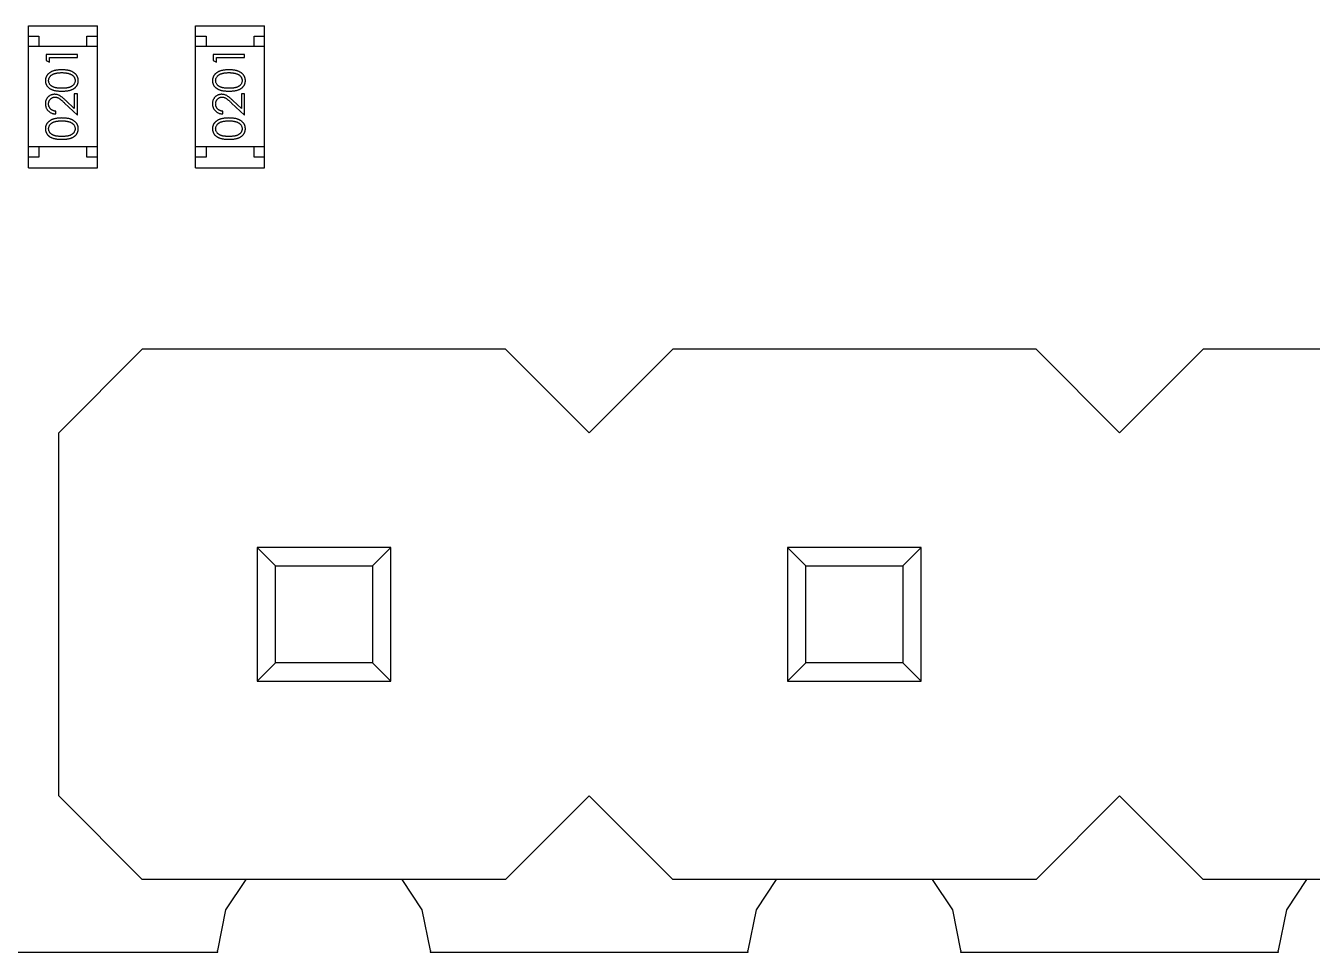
# Model space of a CAD drawing. Header units: millimetres. Extents: x 563 to 681, y 173 to 284.
# Drawn here: x 613.5 to 619.66, y 173.4 to 177.84 of the extents above; entities that cross this region are included whole.
import ezdxf

# ---------------------------------------------------------------- set-up
doc = ezdxf.new("R2010")
doc.units = ezdxf.units.MM
doc.header["$LTSCALE"] = 30.734
doc.layers.get('0').update_dxf_attribs({"linetype": 'CONTINUOUS'})

msp = doc.modelspace()

# ---------------------------------------------------------------- linework, layer by layer
at = {"linetype": 'Continuous'}
for p, q in [((613.5105, 177.1553), (613.5105, 177.8353)), ((613.5105, 177.8353), (613.8405, 177.8353)), ((613.8405, 177.1553), (613.8405, 177.8353)), ((614.3106, 177.1553), (614.3106, 177.8353)), ((614.3106, 177.8353), (614.6406, 177.8353)), ((614.6406, 177.1553), (614.6406, 177.8353)), ((613.5105, 177.7853), (613.5605, 177.7853)), ((613.5605, 177.7853), (613.5605, 177.7353)), ((613.7905, 177.7353), (613.7905, 177.7853)), ((613.7905, 177.7853), (613.8405, 177.7853)), ((614.3106, 177.7853), (614.3606, 177.7853)), ((614.3606, 177.7853), (614.3606, 177.7353)), ((614.5906, 177.7353), (614.5906, 177.7853)), ((614.5906, 177.7853), (614.6406, 177.7853)), ((613.8405, 177.7353), (613.5105, 177.7353)), ((613.5953, 177.6971), (613.5953, 177.6694)), ((613.7453, 177.6971), (613.5953, 177.6971)), ((613.7453, 177.6836), (613.7453, 177.6971)), ((614.6406, 177.7353), (614.3106, 177.7353)), ((614.3953, 177.6971), (614.3953, 177.6694)), ((614.5453, 177.6971), (614.3953, 177.6971)), ((614.5453, 177.6836), (614.5453, 177.6971)), ((613.5953, 177.6694), (613.6107, 177.6606)), ((613.6107, 177.6606), (613.6107, 177.6836)), ((613.6107, 177.6836), (613.7453, 177.6836)), ((614.3953, 177.6694), (614.4107, 177.6606)), ((614.4107, 177.6606), (614.4107, 177.6836)), ((614.4107, 177.6836), (614.5453, 177.6836)), ((613.7299, 177.5086), (613.7299, 177.4388)), ((613.7453, 177.5086), (613.7299, 177.5086)), ((613.7453, 177.4067), (613.7453, 177.5086)), ((614.5299, 177.5086), (614.5299, 177.4388)), ((614.5453, 177.5086), (614.5299, 177.5086)), ((614.5453, 177.4067), (614.5453, 177.5086)), ((613.6832, 177.4649), (613.7453, 177.4067)), ((613.7299, 177.4388), (613.6898, 177.4764)), ((614.4832, 177.4649), (614.5453, 177.4067)), ((614.5299, 177.4388), (614.4898, 177.4764)), ((613.6414, 177.4125), (613.6414, 177.426)), ((614.4414, 177.4125), (614.4414, 177.426)), ((613.8405, 177.2553), (613.5105, 177.2553)), ((613.5605, 177.2553), (613.5605, 177.2053)), ((613.7905, 177.2053), (613.7905, 177.2553)), ((614.6406, 177.2553), (614.3106, 177.2553)), ((614.3606, 177.2553), (614.3606, 177.2053)), ((614.5906, 177.2053), (614.5906, 177.2553)), ((613.5605, 177.2053), (613.5105, 177.2053)), ((613.8405, 177.2053), (613.7905, 177.2053)), ((614.3606, 177.2053), (614.3106, 177.2053)), ((614.6406, 177.2053), (614.5906, 177.2053)), ((613.5105, 177.1553), (613.8405, 177.1553)), ((614.3106, 177.1553), (614.6406, 177.1553)), ((613.6555, 175.8854), (614.0555, 176.2854)), ((615.7955, 176.2854), (614.0555, 176.2854)), ((615.7955, 176.2854), (616.1955, 175.8854)), ((616.1955, 175.8854), (616.5955, 176.2854)), ((618.3355, 176.2854), (616.5955, 176.2854)), ((618.3355, 176.2854), (618.7355, 175.8854)), ((618.7355, 175.8854), (619.1355, 176.2854)), ((620.8755, 176.2854), (619.1355, 176.2854)), ((613.6555, 174.1454), (613.6555, 175.8854)), ((614.6055, 175.3354), (614.6055, 174.6954)), ((614.6936, 175.2472), (614.6055, 175.3354)), ((615.2455, 175.3354), (614.6055, 175.3354)), ((615.2455, 175.3354), (615.1573, 175.2472)), ((615.2455, 174.6954), (615.2455, 175.3354)), ((617.1455, 175.3354), (617.1455, 174.6954)), ((617.2336, 175.2472), (617.1455, 175.3354)), ((617.7855, 175.3354), (617.1455, 175.3354)), ((617.7855, 175.3354), (617.6973, 175.2472)), ((617.7855, 174.6954), (617.7855, 175.3354)), ((614.6936, 174.7835), (614.6936, 175.2472)), ((614.6936, 175.2472), (615.1573, 175.2472)), ((615.1573, 175.2472), (615.1573, 174.7835)), ((617.2336, 174.7835), (617.2336, 175.2472)), ((617.2336, 175.2472), (617.6973, 175.2472)), ((617.6973, 175.2472), (617.6973, 174.7835)), ((614.6936, 174.7835), (614.6055, 174.6954)), ((615.1573, 174.7835), (614.6936, 174.7835)), ((615.2455, 174.6954), (615.1573, 174.7835)), ((617.2336, 174.7835), (617.1455, 174.6954)), ((617.6973, 174.7835), (617.2336, 174.7835)), ((617.7855, 174.6954), (617.6973, 174.7835)), ((614.6055, 174.6954), (615.2455, 174.6954)), ((617.1455, 174.6954), (617.7855, 174.6954)), ((614.0555, 173.7454), (613.6555, 174.1454)), ((616.1955, 174.1454), (615.7955, 173.7454)), ((616.5955, 173.7454), (616.1955, 174.1454)), ((618.7355, 174.1454), (618.3355, 173.7454)), ((619.1355, 173.7454), (618.7355, 174.1454)), ((615.7955, 173.7454), (614.0555, 173.7454)), ((614.5513, 173.7454), (614.4545, 173.6005)), ((615.3965, 173.6005), (615.2996, 173.7454)), ((618.3355, 173.7454), (616.5955, 173.7454)), ((617.0913, 173.7454), (616.9945, 173.6005)), ((617.9365, 173.6005), (617.8396, 173.7454)), ((620.8755, 173.7454), (619.1355, 173.7454)), ((619.6313, 173.7454), (619.5345, 173.6005)), ((614.4545, 173.6005), (614.4157, 173.4054)), ((615.4353, 173.4054), (615.3965, 173.6005)), ((616.9945, 173.6005), (616.9557, 173.4054)), ((617.9753, 173.4054), (617.9365, 173.6005)), ((619.5345, 173.6005), (619.4957, 173.4054)), ((611.4055, 173.3968), (614.4173, 173.3971)), ((614.4173, 173.3971), (614.4157, 173.4054)), ((615.4353, 173.4054), (615.4337, 173.3973)), ((615.4337, 173.3973), (616.9573, 173.3974)), ((616.9573, 173.3974), (616.9557, 173.4054)), ((617.9753, 173.4054), (617.9737, 173.3976)), ((617.9737, 173.3976), (619.4972, 173.3978)), ((619.4972, 173.3978), (619.4957, 173.4054))]:
    msp.add_line(p, q, dxfattribs=at)
for points, knots in [([(613.6703, 177.624), (613.668, 177.624), (613.6635, 177.6239), (613.657, 177.6237), (613.6508, 177.6231), (613.6449, 177.6224), (613.6394, 177.6214), (613.6343, 177.6203), (613.6296, 177.6188), (613.6251, 177.6173), (613.6211, 177.6154), (613.6172, 177.6135), (613.6137, 177.6114), (613.6104, 177.6092), (613.6073, 177.6067), (613.6046, 177.6042), (613.602, 177.6015), (613.5998, 177.5986), (613.5978, 177.5956), (613.5961, 177.5925), (613.5947, 177.5894), (613.5935, 177.5861), (613.5925, 177.5828), (613.5919, 177.5793), (613.5915, 177.5758), (613.5914, 177.5735), (613.5914, 177.5723)], [0, 0, 0, 0, 0.065278, 0.127205, 0.186168, 0.241675, 0.294115, 0.343609, 0.390387, 0.434463, 0.476646, 0.517002, 0.555936, 0.593716, 0.630057, 0.665601, 0.700745, 0.734917, 0.768681, 0.802087, 0.834849, 0.867433, 0.900138, 0.932806, 0.966212, 1, 1, 1, 1]), ([(613.5914, 177.5723), (613.5914, 177.5711), (613.5915, 177.5687), (613.5919, 177.5653), (613.5925, 177.5619), (613.5935, 177.5586), (613.5946, 177.5554), (613.5961, 177.5523), (613.5978, 177.5493), (613.5998, 177.5463), (613.602, 177.5435), (613.6044, 177.5408), (613.6072, 177.5384), (613.6101, 177.536), (613.6133, 177.5339), (613.6168, 177.5319), (613.6205, 177.53), (613.6244, 177.5284), (613.6287, 177.5269), (613.6334, 177.5256), (613.6386, 177.5245), (613.6441, 177.5236), (613.6501, 177.523), (613.6564, 177.5225), (613.6633, 177.5221), (613.6679, 177.5221), (613.6703, 177.5221)], [0, 0, 0, 0, 0.033742, 0.066533, 0.099153, 0.13154, 0.164087, 0.196563, 0.229707, 0.263315, 0.297504, 0.331686, 0.366482, 0.4021, 0.438958, 0.476748, 0.515985, 0.556589, 0.599519, 0.645765, 0.695487, 0.748721, 0.805687, 0.866754, 0.931405, 1, 1, 1, 1]), ([(613.6068, 177.5727), (613.6069, 177.5743), (613.6071, 177.5776), (613.6083, 177.5825), (613.6105, 177.5871), (613.6128, 177.5909), (613.6151, 177.5938), (613.6171, 177.5958), (613.6193, 177.5978), (613.6218, 177.5996), (613.6245, 177.6013), (613.6274, 177.6028), (613.6306, 177.6043), (613.634, 177.6056), (613.6377, 177.6067), (613.6416, 177.6078), (613.6458, 177.6086), (613.6502, 177.6094), (613.6549, 177.6099), (613.6598, 177.6103), (613.6649, 177.6105), (613.6685, 177.6105), (613.6703, 177.6106)], [0, 0, 0, 0, 0.059689, 0.119507, 0.181075, 0.246162, 0.279894, 0.314468, 0.350403, 0.387474, 0.426147, 0.466624, 0.508745, 0.553328, 0.600058, 0.649177, 0.700552, 0.754894, 0.811825, 0.871514, 0.934319, 1, 1, 1, 1]), ([(613.6703, 177.5356), (613.6683, 177.5356), (613.6643, 177.5356), (613.6587, 177.5358), (613.6534, 177.5362), (613.6485, 177.5367), (613.644, 177.5373), (613.6398, 177.5381), (613.6361, 177.539), (613.6327, 177.5401), (613.6296, 177.5414), (613.6266, 177.5427), (613.6239, 177.5442), (613.6214, 177.5459), (613.6191, 177.5476), (613.617, 177.5495), (613.615, 177.5515), (613.6128, 177.5544), (613.6104, 177.5581), (613.6083, 177.5628), (613.6071, 177.5677), (613.6069, 177.5711), (613.6068, 177.5727)], [0, 0, 0, 0, 0.073302, 0.142286, 0.206253, 0.266017, 0.321612, 0.372532, 0.419497, 0.462398, 0.502825, 0.541489, 0.579034, 0.615143, 0.650298, 0.684912, 0.718701, 0.752189, 0.817245, 0.879117, 0.939613, 1, 1, 1, 1]), ([(613.7491, 177.5723), (613.7491, 177.5735), (613.7491, 177.5758), (613.7486, 177.5793), (613.748, 177.5828), (613.747, 177.5861), (613.7458, 177.5894), (613.7444, 177.5926), (613.7426, 177.5957), (613.7406, 177.5987), (613.7384, 177.6016), (613.7358, 177.6043), (613.7331, 177.6069), (613.73, 177.6093), (613.7267, 177.6116), (613.7232, 177.6136), (613.7194, 177.6156), (613.7153, 177.6173), (613.7109, 177.619), (613.7062, 177.6203), (613.7011, 177.6215), (613.6956, 177.6224), (613.6898, 177.6231), (613.6836, 177.6237), (613.6771, 177.6239), (613.6726, 177.624), (613.6703, 177.624)], [0, 0, 0, 0, 0.033824, 0.067298, 0.10028, 0.133019, 0.165736, 0.198792, 0.232372, 0.266409, 0.301016, 0.336196, 0.371972, 0.408574, 0.446394, 0.485225, 0.525372, 0.567224, 0.611081, 0.65775, 0.70702, 0.759235, 0.814484, 0.873227, 0.934937, 1, 1, 1, 1]), ([(613.6703, 177.6106), (613.6721, 177.6106), (613.6756, 177.6105), (613.6808, 177.6102), (613.6859, 177.6098), (613.6907, 177.6092), (613.6953, 177.6084), (613.6997, 177.6074), (613.7039, 177.6063), (613.7066, 177.6053), (613.708, 177.6049)], [0, 0, 0, 0, 0.141157, 0.277773, 0.409244, 0.535676, 0.657497, 0.775458, 0.889412, 1, 1, 1, 1]), ([(613.7337, 177.5727), (613.7336, 177.5711), (613.7335, 177.5678), (613.7322, 177.5629), (613.7301, 177.5581), (613.7277, 177.5544), (613.7254, 177.5515), (613.7235, 177.5495), (613.7214, 177.5476), (613.719, 177.5458), (613.7165, 177.5442), (613.7138, 177.5427), (613.7109, 177.5414), (613.7078, 177.5401), (613.7044, 177.539), (613.7006, 177.5381), (613.6965, 177.5373), (613.692, 177.5367), (613.6871, 177.5362), (613.6818, 177.5358), (613.6762, 177.5356), (613.6723, 177.5356), (613.6703, 177.5356)], [0, 0, 0, 0, 0.060034, 0.120278, 0.182348, 0.247919, 0.281641, 0.315701, 0.350322, 0.385703, 0.421819, 0.459196, 0.497866, 0.538301, 0.58121, 0.628183, 0.679403, 0.734699, 0.794074, 0.858416, 0.927049, 1, 1, 1, 1]), ([(613.6703, 177.5221), (613.6727, 177.5221), (613.6774, 177.5221), (613.6841, 177.5225), (613.6905, 177.523), (613.6964, 177.5237), (613.7019, 177.5246), (613.7071, 177.5256), (613.7118, 177.527), (613.7162, 177.5285), (613.7202, 177.5302), (613.7239, 177.532), (613.7273, 177.534), (613.7305, 177.5362), (613.7335, 177.5385), (613.7362, 177.541), (613.7387, 177.5436), (613.7409, 177.5464), (613.7428, 177.5494), (613.7445, 177.5524), (613.7459, 177.5555), (613.7471, 177.5587), (613.748, 177.5619), (613.7486, 177.5653), (613.7491, 177.5687), (613.7491, 177.5711), (613.7491, 177.5723)], [0, 0, 0, 0, 0.068113, 0.132564, 0.193427, 0.250218, 0.303569, 0.353576, 0.400235, 0.443586, 0.484619, 0.524292, 0.56238, 0.599049, 0.63494, 0.669782, 0.704009, 0.737842, 0.771098, 0.803896, 0.836415, 0.868639, 0.900715, 0.933378, 0.966213, 1, 1, 1, 1]), ([(613.708, 177.6049), (613.709, 177.6045), (613.7111, 177.6037), (613.714, 177.6024), (613.7167, 177.601), (613.7193, 177.5993), (613.7216, 177.5976), (613.7237, 177.5958), (613.7256, 177.5937), (613.7279, 177.5909), (613.7302, 177.5872), (613.7322, 177.5825), (613.7335, 177.5777), (613.7337, 177.5744), (613.7337, 177.5727)], [0, 0, 0, 0, 0.075949, 0.148549, 0.218996, 0.286119, 0.351826, 0.416074, 0.478265, 0.540325, 0.660405, 0.774606, 0.887187, 1, 1, 1, 1]), ([(614.4703, 177.624), (614.468, 177.624), (614.4636, 177.6239), (614.457, 177.6237), (614.4508, 177.6231), (614.4449, 177.6224), (614.4395, 177.6214), (614.4343, 177.6203), (614.4296, 177.6188), (614.4252, 177.6173), (614.4211, 177.6154), (614.4172, 177.6135), (614.4137, 177.6114), (614.4104, 177.6092), (614.4074, 177.6067), (614.4046, 177.6042), (614.4021, 177.6015), (614.3998, 177.5986), (614.3978, 177.5956), (614.3961, 177.5925), (614.3947, 177.5894), (614.3935, 177.5861), (614.3926, 177.5828), (614.3919, 177.5793), (614.3915, 177.5758), (614.3915, 177.5735), (614.3914, 177.5723)], [0, 0, 0, 0, 0.065278, 0.127205, 0.186168, 0.241675, 0.294115, 0.343609, 0.390387, 0.434463, 0.476646, 0.517002, 0.555936, 0.593716, 0.630057, 0.665601, 0.700745, 0.734917, 0.768681, 0.802087, 0.834849, 0.867433, 0.900138, 0.932806, 0.966212, 1, 1, 1, 1]), ([(614.3914, 177.5723), (614.3915, 177.5711), (614.3915, 177.5687), (614.3919, 177.5653), (614.3926, 177.5619), (614.3935, 177.5586), (614.3947, 177.5554), (614.3961, 177.5523), (614.3978, 177.5493), (614.3998, 177.5463), (614.402, 177.5435), (614.4045, 177.5408), (614.4072, 177.5384), (614.4101, 177.536), (614.4134, 177.5339), (614.4168, 177.5319), (614.4205, 177.53), (614.4245, 177.5284), (614.4288, 177.5269), (614.4335, 177.5256), (614.4386, 177.5245), (614.4441, 177.5236), (614.4501, 177.523), (614.4565, 177.5225), (614.4633, 177.5221), (614.4679, 177.5221), (614.4703, 177.5221)], [0, 0, 0, 0, 0.033742, 0.066533, 0.099153, 0.13154, 0.164087, 0.196563, 0.229707, 0.263315, 0.297504, 0.331686, 0.366482, 0.4021, 0.438958, 0.476748, 0.515985, 0.556589, 0.599519, 0.645765, 0.695487, 0.748721, 0.805687, 0.866754, 0.931405, 1, 1, 1, 1]), ([(614.4068, 177.5727), (614.4069, 177.5743), (614.4071, 177.5776), (614.4083, 177.5825), (614.4105, 177.5871), (614.4128, 177.5909), (614.4151, 177.5938), (614.4171, 177.5958), (614.4193, 177.5978), (614.4218, 177.5996), (614.4245, 177.6013), (614.4275, 177.6028), (614.4306, 177.6043), (614.4341, 177.6056), (614.4377, 177.6067), (614.4416, 177.6078), (614.4458, 177.6086), (614.4502, 177.6094), (614.4549, 177.6099), (614.4598, 177.6103), (614.465, 177.6105), (614.4685, 177.6105), (614.4703, 177.6106)], [0, 0, 0, 0, 0.059689, 0.119507, 0.181075, 0.246162, 0.279894, 0.314468, 0.350403, 0.387474, 0.426147, 0.466624, 0.508745, 0.553328, 0.600058, 0.649177, 0.700552, 0.754894, 0.811825, 0.871514, 0.934319, 1, 1, 1, 1]), ([(614.4703, 177.5356), (614.4683, 177.5356), (614.4644, 177.5356), (614.4587, 177.5358), (614.4534, 177.5362), (614.4485, 177.5367), (614.444, 177.5373), (614.4399, 177.5381), (614.4361, 177.539), (614.4327, 177.5401), (614.4296, 177.5414), (614.4267, 177.5427), (614.424, 177.5442), (614.4215, 177.5459), (614.4191, 177.5476), (614.417, 177.5495), (614.4151, 177.5515), (614.4128, 177.5544), (614.4105, 177.5581), (614.4083, 177.5628), (614.4071, 177.5677), (614.4069, 177.5711), (614.4068, 177.5727)], [0, 0, 0, 0, 0.073302, 0.142286, 0.206253, 0.266017, 0.321612, 0.372532, 0.419497, 0.462398, 0.502825, 0.541489, 0.579034, 0.615143, 0.650298, 0.684912, 0.718701, 0.752189, 0.817245, 0.879117, 0.939613, 1, 1, 1, 1]), ([(614.5491, 177.5723), (614.5491, 177.5735), (614.5491, 177.5758), (614.5486, 177.5793), (614.548, 177.5828), (614.547, 177.5861), (614.5458, 177.5894), (614.5444, 177.5926), (614.5426, 177.5957), (614.5407, 177.5987), (614.5384, 177.6016), (614.5359, 177.6043), (614.5331, 177.6069), (614.53, 177.6093), (614.5267, 177.6116), (614.5232, 177.6136), (614.5194, 177.6156), (614.5153, 177.6173), (614.5109, 177.619), (614.5062, 177.6203), (614.5011, 177.6215), (614.4956, 177.6224), (614.4898, 177.6231), (614.4836, 177.6237), (614.4771, 177.6239), (614.4726, 177.624), (614.4703, 177.624)], [0, 0, 0, 0, 0.033824, 0.067298, 0.10028, 0.133019, 0.165736, 0.198792, 0.232372, 0.266409, 0.301016, 0.336196, 0.371972, 0.408574, 0.446394, 0.485225, 0.525372, 0.567224, 0.611081, 0.65775, 0.70702, 0.759235, 0.814484, 0.873227, 0.934937, 1, 1, 1, 1]), ([(614.4703, 177.6106), (614.4721, 177.6106), (614.4756, 177.6105), (614.4809, 177.6102), (614.4859, 177.6098), (614.4907, 177.6092), (614.4953, 177.6084), (614.4997, 177.6074), (614.5039, 177.6063), (614.5067, 177.6053), (614.508, 177.6049)], [0, 0, 0, 0, 0.141157, 0.277773, 0.409244, 0.535676, 0.657497, 0.775458, 0.889412, 1, 1, 1, 1]), ([(614.5337, 177.5727), (614.5337, 177.5711), (614.5335, 177.5678), (614.5322, 177.5629), (614.5301, 177.5581), (614.5277, 177.5544), (614.5254, 177.5515), (614.5235, 177.5495), (614.5214, 177.5476), (614.5191, 177.5458), (614.5166, 177.5442), (614.5138, 177.5427), (614.5109, 177.5414), (614.5078, 177.5401), (614.5044, 177.539), (614.5006, 177.5381), (614.4965, 177.5373), (614.492, 177.5367), (614.4871, 177.5362), (614.4818, 177.5358), (614.4762, 177.5356), (614.4723, 177.5356), (614.4703, 177.5356)], [0, 0, 0, 0, 0.060034, 0.120278, 0.182348, 0.247919, 0.281641, 0.315701, 0.350322, 0.385703, 0.421819, 0.459196, 0.497866, 0.538301, 0.58121, 0.628183, 0.679403, 0.734699, 0.794074, 0.858416, 0.927049, 1, 1, 1, 1]), ([(614.4703, 177.5221), (614.4727, 177.5221), (614.4774, 177.5221), (614.4841, 177.5225), (614.4905, 177.523), (614.4964, 177.5237), (614.502, 177.5246), (614.5071, 177.5256), (614.5118, 177.527), (614.5162, 177.5285), (614.5202, 177.5302), (614.5239, 177.532), (614.5274, 177.534), (614.5306, 177.5362), (614.5335, 177.5385), (614.5363, 177.541), (614.5387, 177.5436), (614.5409, 177.5464), (614.5428, 177.5494), (614.5445, 177.5524), (614.546, 177.5555), (614.5471, 177.5587), (614.548, 177.5619), (614.5487, 177.5653), (614.5491, 177.5687), (614.5491, 177.5711), (614.5491, 177.5723)], [0, 0, 0, 0, 0.068113, 0.132564, 0.193427, 0.250218, 0.303569, 0.353576, 0.400235, 0.443586, 0.484619, 0.524292, 0.56238, 0.599049, 0.63494, 0.669782, 0.704009, 0.737842, 0.771098, 0.803896, 0.836415, 0.868639, 0.900715, 0.933378, 0.966213, 1, 1, 1, 1]), ([(614.508, 177.6049), (614.509, 177.6045), (614.5111, 177.6037), (614.514, 177.6024), (614.5167, 177.601), (614.5193, 177.5993), (614.5216, 177.5976), (614.5237, 177.5958), (614.5256, 177.5937), (614.5279, 177.5909), (614.5302, 177.5872), (614.5322, 177.5825), (614.5335, 177.5777), (614.5337, 177.5744), (614.5337, 177.5727)], [0, 0, 0, 0, 0.075949, 0.148549, 0.218996, 0.286119, 0.351826, 0.416074, 0.478265, 0.540325, 0.660405, 0.774606, 0.887187, 1, 1, 1, 1]), ([(613.636, 177.5067), (613.6345, 177.5067), (613.6316, 177.5066), (613.6273, 177.506), (613.6232, 177.505), (613.6191, 177.5037), (613.6153, 177.5019), (613.6116, 177.4997), (613.608, 177.4972), (613.6047, 177.4942), (613.6015, 177.491), (613.5989, 177.4875), (613.5966, 177.4837), (613.5946, 177.4798), (613.5932, 177.4755), (613.5922, 177.471), (613.5915, 177.4663), (613.5915, 177.4631), (613.5914, 177.4614)], [0, 0, 0, 0, 0.06271, 0.123347, 0.183401, 0.242828, 0.302097, 0.36242, 0.423725, 0.487032, 0.550491, 0.612709, 0.674265, 0.73617, 0.799211, 0.863483, 0.930525, 1, 1, 1, 1]), ([(613.6898, 177.4764), (613.6883, 177.4778), (613.6853, 177.4806), (613.681, 177.4845), (613.6768, 177.4881), (613.673, 177.4913), (613.6693, 177.4941), (613.6659, 177.4966), (613.6628, 177.4987), (613.659, 177.501), (613.6542, 177.5034), (613.6483, 177.5053), (613.6422, 177.5065), (613.6381, 177.5067), (613.636, 177.5067)], [0, 0, 0, 0, 0.09953, 0.192079, 0.277712, 0.357454, 0.429648, 0.495771, 0.555538, 0.608657, 0.707578, 0.804328, 0.901298, 1, 1, 1, 1]), ([(614.436, 177.5067), (614.4345, 177.5067), (614.4316, 177.5066), (614.4273, 177.506), (614.4232, 177.505), (614.4191, 177.5037), (614.4153, 177.5019), (614.4116, 177.4997), (614.408, 177.4972), (614.4047, 177.4942), (614.4015, 177.491), (614.3989, 177.4875), (614.3966, 177.4837), (614.3946, 177.4798), (614.3932, 177.4755), (614.3922, 177.471), (614.3916, 177.4663), (614.3915, 177.4631), (614.3914, 177.4614)], [0, 0, 0, 0, 0.06271, 0.123347, 0.183401, 0.242828, 0.302097, 0.36242, 0.423725, 0.487032, 0.550491, 0.612709, 0.674265, 0.73617, 0.799211, 0.863483, 0.930525, 1, 1, 1, 1]), ([(614.4898, 177.4764), (614.4883, 177.4778), (614.4853, 177.4806), (614.481, 177.4845), (614.4769, 177.4881), (614.473, 177.4913), (614.4694, 177.4941), (614.466, 177.4966), (614.4628, 177.4987), (614.459, 177.501), (614.4542, 177.5034), (614.4483, 177.5053), (614.4423, 177.5065), (614.4381, 177.5067), (614.436, 177.5067)], [0, 0, 0, 0, 0.09953, 0.192079, 0.277712, 0.357454, 0.429648, 0.495771, 0.555538, 0.608657, 0.707578, 0.804328, 0.901298, 1, 1, 1, 1]), ([(613.5914, 177.4614), (613.5915, 177.4597), (613.5915, 177.4564), (613.5922, 177.4516), (613.5933, 177.447), (613.5948, 177.4426), (613.5969, 177.4383), (613.5993, 177.4343), (613.6021, 177.4305), (613.6054, 177.427), (613.609, 177.4237), (613.6129, 177.4208), (613.6171, 177.4184), (613.6215, 177.4163), (613.6261, 177.4147), (613.631, 177.4136), (613.6361, 177.4128), (613.6396, 177.4126), (613.6414, 177.4125)], [0, 0, 0, 0, 0.06445, 0.126725, 0.187421, 0.247417, 0.306749, 0.366595, 0.427749, 0.490235, 0.553031, 0.614805, 0.676505, 0.738096, 0.801021, 0.864897, 0.931209, 1, 1, 1, 1]), ([(613.6068, 177.4607), (613.6068, 177.4618), (613.6069, 177.464), (613.6073, 177.4673), (613.608, 177.4704), (613.609, 177.4733), (613.6103, 177.4762), (613.6118, 177.4789), (613.6137, 177.4814), (613.6158, 177.4839), (613.618, 177.4861), (613.6205, 177.488), (613.623, 177.4896), (613.6256, 177.491), (613.6284, 177.492), (613.6312, 177.4927), (613.6342, 177.4932), (613.6362, 177.4932), (613.6372, 177.4933)], [0, 0, 0, 0, 0.068027, 0.133505, 0.19695, 0.26027, 0.322741, 0.384982, 0.448465, 0.513424, 0.578224, 0.640011, 0.700094, 0.760067, 0.819012, 0.877878, 0.938035, 1, 1, 1, 1]), ([(613.6414, 177.426), (613.6401, 177.4261), (613.6375, 177.4263), (613.6337, 177.4271), (613.6302, 177.428), (613.6268, 177.4293), (613.6237, 177.4308), (613.6209, 177.4325), (613.6182, 177.4345), (613.6159, 177.4368), (613.6137, 177.4392), (613.6119, 177.4418), (613.6103, 177.4446), (613.609, 177.4476), (613.608, 177.4506), (613.6073, 177.4539), (613.6069, 177.4572), (613.6068, 177.4595), (613.6068, 177.4607)], [0, 0, 0, 0, 0.073648, 0.143686, 0.210962, 0.275557, 0.338064, 0.399311, 0.4594, 0.51934, 0.579024, 0.637809, 0.695959, 0.754122, 0.813113, 0.873453, 0.935561, 1, 1, 1, 1]), ([(613.6372, 177.4933), (613.6388, 177.4932), (613.6421, 177.4931), (613.6469, 177.492), (613.6515, 177.4903), (613.6553, 177.4884), (613.6584, 177.4863), (613.6611, 177.4844), (613.6641, 177.4821), (613.6673, 177.4794), (613.6709, 177.4763), (613.6747, 177.4729), (613.6789, 177.469), (613.6817, 177.4663), (613.6832, 177.4649)], [0, 0, 0, 0, 0.088014, 0.174976, 0.2638, 0.355443, 0.406413, 0.465519, 0.533076, 0.609353, 0.693899, 0.787171, 0.889197, 1, 1, 1, 1]), ([(614.3914, 177.4614), (614.3915, 177.4597), (614.3915, 177.4564), (614.3922, 177.4516), (614.3933, 177.447), (614.3949, 177.4426), (614.3969, 177.4383), (614.3993, 177.4343), (614.4022, 177.4305), (614.4055, 177.427), (614.4091, 177.4237), (614.413, 177.4208), (614.4171, 177.4184), (614.4215, 177.4163), (614.4261, 177.4147), (614.431, 177.4136), (614.4361, 177.4128), (614.4397, 177.4126), (614.4414, 177.4125)], [0, 0, 0, 0, 0.06445, 0.126725, 0.187421, 0.247417, 0.306749, 0.366595, 0.427749, 0.490235, 0.553031, 0.614805, 0.676505, 0.738096, 0.801021, 0.864897, 0.931209, 1, 1, 1, 1]), ([(614.4068, 177.4607), (614.4069, 177.4618), (614.4069, 177.464), (614.4073, 177.4673), (614.408, 177.4704), (614.409, 177.4733), (614.4103, 177.4762), (614.4118, 177.4789), (614.4137, 177.4814), (614.4158, 177.4839), (614.418, 177.4861), (614.4205, 177.488), (614.423, 177.4896), (614.4256, 177.491), (614.4284, 177.492), (614.4312, 177.4927), (614.4342, 177.4932), (614.4362, 177.4932), (614.4372, 177.4933)], [0, 0, 0, 0, 0.068027, 0.133505, 0.19695, 0.26027, 0.322741, 0.384982, 0.448465, 0.513424, 0.578224, 0.640011, 0.700094, 0.760067, 0.819012, 0.877878, 0.938035, 1, 1, 1, 1]), ([(614.4414, 177.426), (614.4401, 177.4261), (614.4375, 177.4263), (614.4337, 177.4271), (614.4302, 177.428), (614.4268, 177.4293), (614.4238, 177.4308), (614.4209, 177.4325), (614.4183, 177.4345), (614.4159, 177.4368), (614.4138, 177.4392), (614.4119, 177.4418), (614.4103, 177.4446), (614.4091, 177.4476), (614.4081, 177.4506), (614.4073, 177.4539), (614.4069, 177.4572), (614.4069, 177.4595), (614.4068, 177.4607)], [0, 0, 0, 0, 0.073648, 0.143686, 0.210962, 0.275557, 0.338064, 0.399311, 0.4594, 0.51934, 0.579024, 0.637809, 0.695959, 0.754122, 0.813113, 0.873453, 0.935561, 1, 1, 1, 1]), ([(614.4372, 177.4933), (614.4389, 177.4932), (614.4421, 177.4931), (614.4469, 177.492), (614.4515, 177.4903), (614.4553, 177.4884), (614.4585, 177.4863), (614.4611, 177.4844), (614.4641, 177.4821), (614.4674, 177.4794), (614.4709, 177.4763), (614.4747, 177.4729), (614.4789, 177.469), (614.4817, 177.4663), (614.4832, 177.4649)], [0, 0, 0, 0, 0.088014, 0.174976, 0.2638, 0.355443, 0.406413, 0.465519, 0.533076, 0.609353, 0.693899, 0.787171, 0.889197, 1, 1, 1, 1]), ([(613.6703, 177.3933), (613.668, 177.3932), (613.6635, 177.3932), (613.657, 177.3929), (613.6508, 177.3924), (613.6449, 177.3916), (613.6394, 177.3907), (613.6343, 177.3895), (613.6296, 177.3881), (613.6251, 177.3865), (613.6211, 177.3847), (613.6172, 177.3828), (613.6137, 177.3806), (613.6104, 177.3784), (613.6073, 177.376), (613.6046, 177.3734), (613.602, 177.3707), (613.5998, 177.3678), (613.5978, 177.3648), (613.5961, 177.3618), (613.5947, 177.3586), (613.5935, 177.3553), (613.5925, 177.352), (613.5919, 177.3486), (613.5915, 177.3451), (613.5914, 177.3427), (613.5914, 177.3415)], [0, 0, 0, 0, 0.065278, 0.127205, 0.186168, 0.241675, 0.294115, 0.343609, 0.390387, 0.434463, 0.476646, 0.517002, 0.555936, 0.593716, 0.630057, 0.665601, 0.700745, 0.734917, 0.768681, 0.802087, 0.834849, 0.867433, 0.900138, 0.932806, 0.966212, 1, 1, 1, 1]), ([(613.6068, 177.3419), (613.6069, 177.3436), (613.6071, 177.3469), (613.6083, 177.3517), (613.6105, 177.3564), (613.6128, 177.3601), (613.6151, 177.363), (613.6171, 177.365), (613.6193, 177.367), (613.6218, 177.3688), (613.6245, 177.3705), (613.6274, 177.372), (613.6306, 177.3735), (613.634, 177.3748), (613.6377, 177.376), (613.6416, 177.377), (613.6458, 177.3778), (613.6502, 177.3786), (613.6549, 177.3791), (613.6598, 177.3796), (613.6649, 177.3797), (613.6685, 177.3798), (613.6703, 177.3798)], [0, 0, 0, 0, 0.059689, 0.119507, 0.181075, 0.246162, 0.279894, 0.314468, 0.350403, 0.387474, 0.426147, 0.466624, 0.508745, 0.553328, 0.600058, 0.649177, 0.700552, 0.754894, 0.811825, 0.871514, 0.934319, 1, 1, 1, 1]), ([(613.7491, 177.3415), (613.7491, 177.3427), (613.7491, 177.3451), (613.7486, 177.3486), (613.748, 177.352), (613.747, 177.3554), (613.7458, 177.3586), (613.7444, 177.3618), (613.7426, 177.3649), (613.7406, 177.3679), (613.7384, 177.3708), (613.7358, 177.3735), (613.7331, 177.3761), (613.73, 177.3785), (613.7267, 177.3808), (613.7232, 177.3829), (613.7194, 177.3848), (613.7153, 177.3866), (613.7109, 177.3882), (613.7062, 177.3895), (613.7011, 177.3907), (613.6956, 177.3916), (613.6898, 177.3923), (613.6836, 177.3929), (613.6771, 177.3932), (613.6726, 177.3932), (613.6703, 177.3933)], [0, 0, 0, 0, 0.033824, 0.067298, 0.10028, 0.133019, 0.165736, 0.198792, 0.232372, 0.266409, 0.301016, 0.336196, 0.371972, 0.408574, 0.446394, 0.485225, 0.525372, 0.567224, 0.611081, 0.65775, 0.70702, 0.759235, 0.814484, 0.873227, 0.934937, 1, 1, 1, 1]), ([(613.6703, 177.3798), (613.6721, 177.3798), (613.6756, 177.3798), (613.6808, 177.3795), (613.6859, 177.379), (613.6907, 177.3784), (613.6953, 177.3776), (613.6997, 177.3767), (613.7039, 177.3755), (613.7066, 177.3746), (613.708, 177.3741)], [0, 0, 0, 0, 0.141157, 0.277773, 0.409244, 0.535676, 0.657497, 0.775458, 0.889412, 1, 1, 1, 1]), ([(614.4703, 177.3933), (614.468, 177.3932), (614.4636, 177.3932), (614.457, 177.3929), (614.4508, 177.3924), (614.4449, 177.3916), (614.4395, 177.3907), (614.4343, 177.3895), (614.4296, 177.3881), (614.4252, 177.3865), (614.4211, 177.3847), (614.4172, 177.3828), (614.4137, 177.3806), (614.4104, 177.3784), (614.4074, 177.376), (614.4046, 177.3734), (614.4021, 177.3707), (614.3998, 177.3678), (614.3978, 177.3648), (614.3961, 177.3618), (614.3947, 177.3586), (614.3935, 177.3553), (614.3926, 177.352), (614.3919, 177.3486), (614.3915, 177.3451), (614.3915, 177.3427), (614.3914, 177.3415)], [0, 0, 0, 0, 0.065278, 0.127205, 0.186168, 0.241675, 0.294115, 0.343609, 0.390387, 0.434463, 0.476646, 0.517002, 0.555936, 0.593716, 0.630057, 0.665601, 0.700745, 0.734917, 0.768681, 0.802087, 0.834849, 0.867433, 0.900138, 0.932806, 0.966212, 1, 1, 1, 1]), ([(614.4068, 177.3419), (614.4069, 177.3436), (614.4071, 177.3469), (614.4083, 177.3517), (614.4105, 177.3564), (614.4128, 177.3601), (614.4151, 177.363), (614.4171, 177.365), (614.4193, 177.367), (614.4218, 177.3688), (614.4245, 177.3705), (614.4275, 177.372), (614.4306, 177.3735), (614.4341, 177.3748), (614.4377, 177.376), (614.4416, 177.377), (614.4458, 177.3778), (614.4502, 177.3786), (614.4549, 177.3791), (614.4598, 177.3796), (614.465, 177.3797), (614.4685, 177.3798), (614.4703, 177.3798)], [0, 0, 0, 0, 0.059689, 0.119507, 0.181075, 0.246162, 0.279894, 0.314468, 0.350403, 0.387474, 0.426147, 0.466624, 0.508745, 0.553328, 0.600058, 0.649177, 0.700552, 0.754894, 0.811825, 0.871514, 0.934319, 1, 1, 1, 1]), ([(614.5491, 177.3415), (614.5491, 177.3427), (614.5491, 177.3451), (614.5486, 177.3486), (614.548, 177.352), (614.547, 177.3554), (614.5458, 177.3586), (614.5444, 177.3618), (614.5426, 177.3649), (614.5407, 177.3679), (614.5384, 177.3708), (614.5359, 177.3735), (614.5331, 177.3761), (614.53, 177.3785), (614.5267, 177.3808), (614.5232, 177.3829), (614.5194, 177.3848), (614.5153, 177.3866), (614.5109, 177.3882), (614.5062, 177.3895), (614.5011, 177.3907), (614.4956, 177.3916), (614.4898, 177.3923), (614.4836, 177.3929), (614.4771, 177.3932), (614.4726, 177.3932), (614.4703, 177.3933)], [0, 0, 0, 0, 0.033824, 0.067298, 0.10028, 0.133019, 0.165736, 0.198792, 0.232372, 0.266409, 0.301016, 0.336196, 0.371972, 0.408574, 0.446394, 0.485225, 0.525372, 0.567224, 0.611081, 0.65775, 0.70702, 0.759235, 0.814484, 0.873227, 0.934937, 1, 1, 1, 1]), ([(614.4703, 177.3798), (614.4721, 177.3798), (614.4756, 177.3798), (614.4809, 177.3795), (614.4859, 177.379), (614.4907, 177.3784), (614.4953, 177.3776), (614.4997, 177.3767), (614.5039, 177.3755), (614.5067, 177.3746), (614.508, 177.3741)], [0, 0, 0, 0, 0.141157, 0.277773, 0.409244, 0.535676, 0.657497, 0.775458, 0.889412, 1, 1, 1, 1]), ([(613.5914, 177.3415), (613.5914, 177.3403), (613.5915, 177.338), (613.5919, 177.3345), (613.5925, 177.3311), (613.5935, 177.3279), (613.5946, 177.3246), (613.5961, 177.3215), (613.5978, 177.3185), (613.5998, 177.3155), (613.602, 177.3127), (613.6044, 177.3101), (613.6072, 177.3076), (613.6101, 177.3053), (613.6133, 177.3031), (613.6168, 177.3011), (613.6205, 177.2993), (613.6244, 177.2976), (613.6287, 177.2961), (613.6334, 177.2948), (613.6386, 177.2937), (613.6441, 177.2929), (613.6501, 177.2922), (613.6564, 177.2917), (613.6633, 177.2914), (613.6679, 177.2914), (613.6703, 177.2913)], [0, 0, 0, 0, 0.033742, 0.066533, 0.099153, 0.13154, 0.164087, 0.196563, 0.229707, 0.263315, 0.297504, 0.331686, 0.366482, 0.4021, 0.438958, 0.476748, 0.515985, 0.556589, 0.599519, 0.645765, 0.695487, 0.748721, 0.805687, 0.866754, 0.931405, 1, 1, 1, 1]), ([(613.6703, 177.3048), (613.6683, 177.3048), (613.6643, 177.3048), (613.6587, 177.3051), (613.6534, 177.3054), (613.6485, 177.3059), (613.644, 177.3065), (613.6398, 177.3074), (613.6361, 177.3083), (613.6327, 177.3094), (613.6296, 177.3106), (613.6266, 177.312), (613.6239, 177.3135), (613.6214, 177.3151), (613.6191, 177.3168), (613.617, 177.3187), (613.615, 177.3207), (613.6128, 177.3236), (613.6104, 177.3274), (613.6083, 177.3321), (613.6071, 177.337), (613.6069, 177.3403), (613.6068, 177.3419)], [0, 0, 0, 0, 0.073302, 0.142286, 0.206253, 0.266017, 0.321612, 0.372532, 0.419497, 0.462398, 0.502825, 0.541489, 0.579034, 0.615143, 0.650298, 0.684912, 0.718701, 0.752189, 0.817245, 0.879117, 0.939613, 1, 1, 1, 1]), ([(613.7337, 177.3419), (613.7336, 177.3403), (613.7335, 177.337), (613.7322, 177.3321), (613.7301, 177.3274), (613.7277, 177.3236), (613.7254, 177.3208), (613.7235, 177.3187), (613.7214, 177.3168), (613.719, 177.315), (613.7165, 177.3134), (613.7138, 177.3119), (613.7109, 177.3106), (613.7078, 177.3093), (613.7044, 177.3082), (613.7006, 177.3073), (613.6965, 177.3066), (613.692, 177.3059), (613.6871, 177.3054), (613.6818, 177.3051), (613.6762, 177.3048), (613.6723, 177.3048), (613.6703, 177.3048)], [0, 0, 0, 0, 0.060034, 0.120278, 0.182348, 0.247919, 0.281641, 0.315701, 0.350322, 0.385703, 0.421819, 0.459196, 0.497866, 0.538301, 0.58121, 0.628183, 0.679403, 0.734699, 0.794074, 0.858416, 0.927049, 1, 1, 1, 1]), ([(613.6703, 177.2913), (613.6727, 177.2914), (613.6774, 177.2914), (613.6841, 177.2917), (613.6905, 177.2922), (613.6964, 177.2929), (613.7019, 177.2938), (613.7071, 177.2949), (613.7118, 177.2962), (613.7162, 177.2977), (613.7202, 177.2994), (613.7239, 177.3013), (613.7273, 177.3033), (613.7305, 177.3054), (613.7335, 177.3077), (613.7362, 177.3102), (613.7387, 177.3129), (613.7409, 177.3157), (613.7428, 177.3186), (613.7445, 177.3216), (613.7459, 177.3247), (613.7471, 177.3279), (613.748, 177.3312), (613.7486, 177.3345), (613.7491, 177.338), (613.7491, 177.3403), (613.7491, 177.3415)], [0, 0, 0, 0, 0.068113, 0.132564, 0.193427, 0.250218, 0.303569, 0.353576, 0.400235, 0.443586, 0.484619, 0.524292, 0.56238, 0.599049, 0.63494, 0.669782, 0.704009, 0.737842, 0.771098, 0.803896, 0.836415, 0.868639, 0.900715, 0.933378, 0.966213, 1, 1, 1, 1]), ([(613.708, 177.3741), (613.709, 177.3737), (613.7111, 177.373), (613.714, 177.3716), (613.7167, 177.3702), (613.7193, 177.3686), (613.7216, 177.3668), (613.7237, 177.365), (613.7256, 177.363), (613.7279, 177.3602), (613.7302, 177.3565), (613.7322, 177.3518), (613.7335, 177.3469), (613.7337, 177.3436), (613.7337, 177.3419)], [0, 0, 0, 0, 0.075949, 0.148549, 0.218996, 0.286119, 0.351826, 0.416074, 0.478265, 0.540325, 0.660405, 0.774606, 0.887187, 1, 1, 1, 1]), ([(614.3914, 177.3415), (614.3915, 177.3403), (614.3915, 177.338), (614.3919, 177.3345), (614.3926, 177.3311), (614.3935, 177.3279), (614.3947, 177.3246), (614.3961, 177.3215), (614.3978, 177.3185), (614.3998, 177.3155), (614.402, 177.3127), (614.4045, 177.3101), (614.4072, 177.3076), (614.4101, 177.3053), (614.4134, 177.3031), (614.4168, 177.3011), (614.4205, 177.2993), (614.4245, 177.2976), (614.4288, 177.2961), (614.4335, 177.2948), (614.4386, 177.2937), (614.4441, 177.2929), (614.4501, 177.2922), (614.4565, 177.2917), (614.4633, 177.2914), (614.4679, 177.2914), (614.4703, 177.2913)], [0, 0, 0, 0, 0.033742, 0.066533, 0.099153, 0.13154, 0.164087, 0.196563, 0.229707, 0.263315, 0.297504, 0.331686, 0.366482, 0.4021, 0.438958, 0.476748, 0.515985, 0.556589, 0.599519, 0.645765, 0.695487, 0.748721, 0.805687, 0.866754, 0.931405, 1, 1, 1, 1]), ([(614.4703, 177.3048), (614.4683, 177.3048), (614.4644, 177.3048), (614.4587, 177.3051), (614.4534, 177.3054), (614.4485, 177.3059), (614.444, 177.3065), (614.4399, 177.3074), (614.4361, 177.3083), (614.4327, 177.3094), (614.4296, 177.3106), (614.4267, 177.312), (614.424, 177.3135), (614.4215, 177.3151), (614.4191, 177.3168), (614.417, 177.3187), (614.4151, 177.3207), (614.4128, 177.3236), (614.4105, 177.3274), (614.4083, 177.3321), (614.4071, 177.337), (614.4069, 177.3403), (614.4068, 177.3419)], [0, 0, 0, 0, 0.073302, 0.142286, 0.206253, 0.266017, 0.321612, 0.372532, 0.419497, 0.462398, 0.502825, 0.541489, 0.579034, 0.615143, 0.650298, 0.684912, 0.718701, 0.752189, 0.817245, 0.879117, 0.939613, 1, 1, 1, 1]), ([(614.5337, 177.3419), (614.5337, 177.3403), (614.5335, 177.337), (614.5322, 177.3321), (614.5301, 177.3274), (614.5277, 177.3236), (614.5254, 177.3208), (614.5235, 177.3187), (614.5214, 177.3168), (614.5191, 177.315), (614.5166, 177.3134), (614.5138, 177.3119), (614.5109, 177.3106), (614.5078, 177.3093), (614.5044, 177.3082), (614.5006, 177.3073), (614.4965, 177.3066), (614.492, 177.3059), (614.4871, 177.3054), (614.4818, 177.3051), (614.4762, 177.3048), (614.4723, 177.3048), (614.4703, 177.3048)], [0, 0, 0, 0, 0.060034, 0.120278, 0.182348, 0.247919, 0.281641, 0.315701, 0.350322, 0.385703, 0.421819, 0.459196, 0.497866, 0.538301, 0.58121, 0.628183, 0.679403, 0.734699, 0.794074, 0.858416, 0.927049, 1, 1, 1, 1]), ([(614.4703, 177.2913), (614.4727, 177.2914), (614.4774, 177.2914), (614.4841, 177.2917), (614.4905, 177.2922), (614.4964, 177.2929), (614.502, 177.2938), (614.5071, 177.2949), (614.5118, 177.2962), (614.5162, 177.2977), (614.5202, 177.2994), (614.5239, 177.3013), (614.5274, 177.3033), (614.5306, 177.3054), (614.5335, 177.3077), (614.5363, 177.3102), (614.5387, 177.3129), (614.5409, 177.3157), (614.5428, 177.3186), (614.5445, 177.3216), (614.546, 177.3247), (614.5471, 177.3279), (614.548, 177.3312), (614.5487, 177.3345), (614.5491, 177.338), (614.5491, 177.3403), (614.5491, 177.3415)], [0, 0, 0, 0, 0.068113, 0.132564, 0.193427, 0.250218, 0.303569, 0.353576, 0.400235, 0.443586, 0.484619, 0.524292, 0.56238, 0.599049, 0.63494, 0.669782, 0.704009, 0.737842, 0.771098, 0.803896, 0.836415, 0.868639, 0.900715, 0.933378, 0.966213, 1, 1, 1, 1]), ([(614.508, 177.3741), (614.509, 177.3737), (614.5111, 177.373), (614.514, 177.3716), (614.5167, 177.3702), (614.5193, 177.3686), (614.5216, 177.3668), (614.5237, 177.365), (614.5256, 177.363), (614.5279, 177.3602), (614.5302, 177.3565), (614.5322, 177.3518), (614.5335, 177.3469), (614.5337, 177.3436), (614.5337, 177.3419)], [0, 0, 0, 0, 0.075949, 0.148549, 0.218996, 0.286119, 0.351826, 0.416074, 0.478265, 0.540325, 0.660405, 0.774606, 0.887187, 1, 1, 1, 1])]:
    msp.add_open_spline(points, degree=3, knots=knots, dxfattribs=at)

doc.saveas('drawing.dxf')
